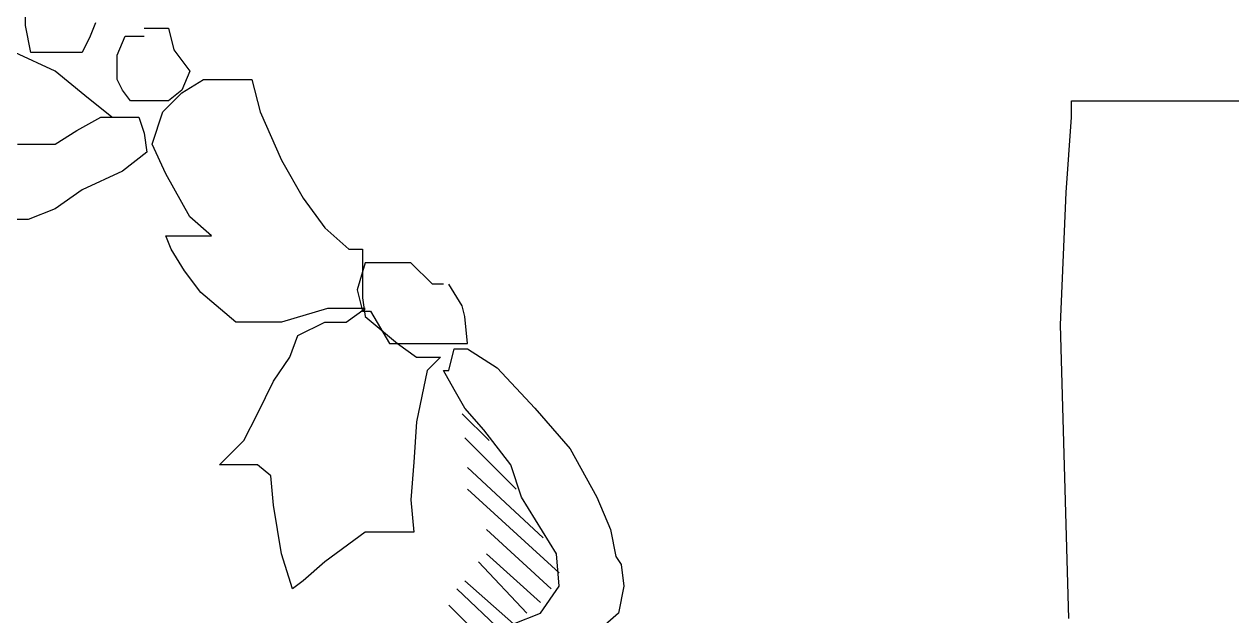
# Model space of a CAD drawing. Extents: x 730654 to 731244, y 4379381 to 4380408.
# Drawn here: x 730681.105 to 730685.585, y 4380246.23 to 4380248.425 of the extents above; entities that cross this region are included whole.
import ezdxf

# ---------------------------------------------------------------- set-up
doc = ezdxf.new("R2010")
doc.units = 0
doc.layers.get('0').update_dxf_attribs({"linetype": 'CONTINUOUS'})

msp = doc.modelspace()

# ---------------------------------------------------------------- linework, layer by layer
at = {"color": 0, "linetype": 'CONTINUOUS'}
for p, q in [((730681.11, 4380248.42), (730681.11, 4380248.51)), ((730681.11, 4380248.42), (730681.11, 4380248.51)), ((730681.13, 4380248.32), (730681.11, 4380248.42)), ((730681.13, 4380248.32), (730681.11, 4380248.42)), ((730681.37, 4380248.43), (730681.35, 4380248.38)), ((730681.37, 4380248.43), (730681.35, 4380248.38)), ((730681.55, 4380248.41), (730681.64, 4380248.41)), ((730681.55, 4380248.41), (730681.64, 4380248.41)), ((730681.64, 4380248.41), (730681.66, 4380248.33)), ((730681.64, 4380248.41), (730681.66, 4380248.33)), ((730681.35, 4380248.38), (730681.32, 4380248.32)), ((730681.35, 4380248.38), (730681.32, 4380248.32)), ((730681.45, 4380248.31), (730681.48, 4380248.38)), ((730681.45, 4380248.31), (730681.48, 4380248.38)), ((730681.48, 4380248.38), (730681.5, 4380248.38)), ((730681.48, 4380248.38), (730681.5, 4380248.38)), ((730681.5, 4380248.38), (730681.55, 4380248.38)), ((730681.5, 4380248.38), (730681.55, 4380248.38)), ((730681.22, 4380248.25), (730681.07, 4380248.32)), ((730681.22, 4380248.25), (730681.07, 4380248.32)), ((730681.19, 4380248.32), (730681.13, 4380248.32)), ((730681.19, 4380248.32), (730681.13, 4380248.32)), ((730681.27, 4380248.32), (730681.19, 4380248.32)), ((730681.27, 4380248.32), (730681.19, 4380248.32)), ((730681.32, 4380248.32), (730681.27, 4380248.32)), ((730681.32, 4380248.32), (730681.27, 4380248.32)), ((730681.66, 4380248.33), (730681.72, 4380248.25)), ((730681.66, 4380248.33), (730681.72, 4380248.25)), ((730681.45, 4380248.22), (730681.45, 4380248.31)), ((730681.45, 4380248.22), (730681.45, 4380248.31)), ((730681.33, 4380248.16), (730681.22, 4380248.25)), ((730681.33, 4380248.16), (730681.22, 4380248.25)), ((730681.72, 4380248.25), (730681.69, 4380248.18)), ((730681.72, 4380248.25), (730681.69, 4380248.18)), ((730681.47, 4380248.18), (730681.45, 4380248.22)), ((730681.47, 4380248.18), (730681.45, 4380248.22)), ((730681.69, 4380248.17), (730681.77, 4380248.22)), ((730681.69, 4380248.17), (730681.77, 4380248.22)), ((730681.77, 4380248.22), (730681.85, 4380248.22)), ((730681.77, 4380248.22), (730681.85, 4380248.22)), ((730681.85, 4380248.22), (730681.94, 4380248.22)), ((730681.85, 4380248.22), (730681.94, 4380248.22)), ((730681.94, 4380248.22), (730681.95, 4380248.22)), ((730681.94, 4380248.22), (730681.95, 4380248.22)), ((730681.95, 4380248.22), (730681.98, 4380248.1)), ((730681.95, 4380248.22), (730681.98, 4380248.1)), ((730681.43, 4380248.08), (730681.33, 4380248.16)), ((730681.43, 4380248.08), (730681.33, 4380248.16)), ((730681.5, 4380248.14), (730681.47, 4380248.18)), ((730681.5, 4380248.14), (730681.47, 4380248.18)), ((730681.62, 4380248.1), (730681.69, 4380248.17)), ((730681.62, 4380248.1), (730681.69, 4380248.17)), ((730681.69, 4380248.18), (730681.64, 4380248.14)), ((730681.69, 4380248.18), (730681.64, 4380248.14)), ((730681.55, 4380248.14), (730681.5, 4380248.14)), ((730681.55, 4380248.14), (730681.5, 4380248.14)), ((730681.64, 4380248.14), (730681.55, 4380248.14)), ((730681.64, 4380248.14), (730681.55, 4380248.14)), ((730681.58, 4380247.98), (730681.62, 4380248.1)), ((730681.58, 4380247.98), (730681.62, 4380248.1)), ((730681.98, 4380248.1), (730682.06, 4380247.92)), ((730681.98, 4380248.1), (730682.06, 4380247.92)), ((730684.99, 4380248.08), (730684.99, 4380248.14)), ((730684.99, 4380248.14), (730685.04, 4380248.14)), ((730684.99, 4380248.08), (730684.99, 4380248.14)), ((730684.99, 4380248.14), (730685.04, 4380248.14)), ((730685.04, 4380248.14), (730685.2, 4380248.14)), ((730685.04, 4380248.14), (730685.2, 4380248.14)), ((730685.2, 4380248.14), (730687.6, 4380248.14)), ((730685.2, 4380248.14), (730687.6, 4380248.14)), ((730681.3, 4380248.03), (730681.39, 4380248.08)), ((730681.3, 4380248.03), (730681.39, 4380248.08)), ((730681.39, 4380248.08), (730681.46, 4380248.08)), ((730681.39, 4380248.08), (730681.46, 4380248.08)), ((730681.46, 4380248.08), (730681.53, 4380248.08)), ((730681.46, 4380248.08), (730681.53, 4380248.08)), ((730681.53, 4380248.08), (730681.55, 4380248.02)), ((730681.53, 4380248.08), (730681.55, 4380248.02)), ((730684.97, 4380247.8), (730684.99, 4380248.08)), ((730684.97, 4380247.8), (730684.99, 4380248.08)), ((730681.22, 4380247.98), (730681.3, 4380248.03)), ((730681.22, 4380247.98), (730681.3, 4380248.03)), ((730681.55, 4380248.02), (730681.56, 4380247.95)), ((730681.55, 4380248.02), (730681.56, 4380247.95)), ((730681.08, 4380247.98), (730681.22, 4380247.98)), ((730681.08, 4380247.98), (730681.22, 4380247.98)), ((730681.63, 4380247.87), (730681.58, 4380247.98)), ((730681.63, 4380247.87), (730681.58, 4380247.98)), ((730681.56, 4380247.95), (730681.47, 4380247.88)), ((730681.56, 4380247.95), (730681.47, 4380247.88)), ((730682.06, 4380247.92), (730682.14, 4380247.78)), ((730682.06, 4380247.92), (730682.14, 4380247.78)), ((730681.47, 4380247.88), (730681.32, 4380247.81)), ((730681.47, 4380247.88), (730681.32, 4380247.81)), ((730681.72, 4380247.71), (730681.63, 4380247.87)), ((730681.72, 4380247.71), (730681.63, 4380247.87)), ((730681.32, 4380247.81), (730681.22, 4380247.74)), ((730681.32, 4380247.81), (730681.22, 4380247.74)), ((730684.95, 4380247.31), (730684.97, 4380247.8)), ((730684.95, 4380247.31), (730684.97, 4380247.8)), ((730681.22, 4380247.74), (730681.12, 4380247.7)), ((730681.22, 4380247.74), (730681.12, 4380247.7)), ((730682.14, 4380247.78), (730682.22, 4380247.67)), ((730682.14, 4380247.78), (730682.22, 4380247.67)), ((730681.12, 4380247.7), (730681.05, 4380247.7)), ((730681.12, 4380247.7), (730681.05, 4380247.7)), ((730681.8, 4380247.64), (730681.72, 4380247.71)), ((730681.8, 4380247.64), (730681.72, 4380247.71)), ((730682.22, 4380247.67), (730682.31, 4380247.59)), ((730682.22, 4380247.67), (730682.31, 4380247.59)), ((730681.65, 4380247.59), (730681.63, 4380247.64)), ((730681.63, 4380247.64), (730681.71, 4380247.64)), ((730681.65, 4380247.59), (730681.63, 4380247.64)), ((730681.63, 4380247.64), (730681.71, 4380247.64)), ((730681.71, 4380247.64), (730681.8, 4380247.64)), ((730681.71, 4380247.64), (730681.8, 4380247.64)), ((730681.7, 4380247.51), (730681.65, 4380247.59)), ((730681.7, 4380247.51), (730681.65, 4380247.59)), ((730682.31, 4380247.59), (730682.36, 4380247.59)), ((730682.31, 4380247.59), (730682.36, 4380247.59)), ((730682.36, 4380247.59), (730682.36, 4380247.51)), ((730682.36, 4380247.59), (730682.36, 4380247.51)), ((730682.37, 4380247.54), (730682.34, 4380247.44)), ((730682.37, 4380247.54), (730682.34, 4380247.44)), ((730682.44, 4380247.54), (730682.37, 4380247.54)), ((730682.44, 4380247.54), (730682.37, 4380247.54)), ((730682.54, 4380247.54), (730682.44, 4380247.54)), ((730682.54, 4380247.54), (730682.44, 4380247.54)), ((730682.62, 4380247.46), (730682.54, 4380247.54)), ((730682.62, 4380247.46), (730682.54, 4380247.54)), ((730681.76, 4380247.43), (730681.7, 4380247.51)), ((730681.76, 4380247.43), (730681.7, 4380247.51)), ((730682.36, 4380247.51), (730682.36, 4380247.41)), ((730682.36, 4380247.51), (730682.36, 4380247.41)), ((730681.89, 4380247.32), (730681.76, 4380247.43)), ((730681.89, 4380247.32), (730681.76, 4380247.43)), ((730682.34, 4380247.44), (730682.36, 4380247.36)), ((730682.34, 4380247.44), (730682.36, 4380247.36)), ((730682.66, 4380247.46), (730682.62, 4380247.46)), ((730682.66, 4380247.46), (730682.62, 4380247.46)), ((730682.73, 4380247.38), (730682.68, 4380247.46)), ((730682.73, 4380247.38), (730682.68, 4380247.46)), ((730682.36, 4380247.41), (730682.37, 4380247.34)), ((730682.36, 4380247.41), (730682.37, 4380247.34)), ((730682.74, 4380247.34), (730682.73, 4380247.38)), ((730682.74, 4380247.34), (730682.73, 4380247.38)), ((730682.23, 4380247.37), (730682.06, 4380247.32)), ((730682.23, 4380247.37), (730682.06, 4380247.32)), ((730682.37, 4380247.37), (730682.23, 4380247.37)), ((730682.37, 4380247.37), (730682.23, 4380247.37)), ((730682.3, 4380247.32), (730682.37, 4380247.37)), ((730682.3, 4380247.32), (730682.37, 4380247.37)), ((730682.36, 4380247.36), (730682.39, 4380247.36)), ((730682.36, 4380247.36), (730682.39, 4380247.36)), ((730682.37, 4380247.34), (730682.49, 4380247.24)), ((730682.37, 4380247.34), (730682.49, 4380247.24)), ((730682.39, 4380247.36), (730682.46, 4380247.24)), ((730682.39, 4380247.36), (730682.46, 4380247.24)), ((730682.75, 4380247.24), (730682.74, 4380247.34)), ((730682.75, 4380247.24), (730682.74, 4380247.34)), ((730682.06, 4380247.32), (730681.89, 4380247.32)), ((730682.06, 4380247.32), (730681.89, 4380247.32)), ((730682.12, 4380247.27), (730682.22, 4380247.32)), ((730682.12, 4380247.27), (730682.22, 4380247.32)), ((730682.22, 4380247.32), (730682.3, 4380247.32)), ((730682.22, 4380247.32), (730682.3, 4380247.32)), ((730684.98, 4380246.22), (730684.95, 4380247.31)), ((730684.98, 4380246.22), (730684.95, 4380247.31)), ((730682.09, 4380247.19), (730682.12, 4380247.27)), ((730682.09, 4380247.19), (730682.12, 4380247.27)), ((730682.46, 4380247.24), (730682.54, 4380247.24)), ((730682.46, 4380247.24), (730682.54, 4380247.24)), ((730682.49, 4380247.24), (730682.56, 4380247.19)), ((730682.49, 4380247.24), (730682.56, 4380247.19)), ((730682.54, 4380247.24), (730682.59, 4380247.24)), ((730682.54, 4380247.24), (730682.59, 4380247.24)), ((730682.59, 4380247.24), (730682.64, 4380247.24)), ((730682.59, 4380247.24), (730682.64, 4380247.24)), ((730682.64, 4380247.24), (730682.68, 4380247.24)), ((730682.64, 4380247.24), (730682.68, 4380247.24)), ((730682.68, 4380247.24), (730682.73, 4380247.24)), ((730682.68, 4380247.24), (730682.73, 4380247.24)), ((730682.68, 4380247.14), (730682.7, 4380247.22)), ((730682.68, 4380247.14), (730682.7, 4380247.22)), ((730682.7, 4380247.22), (730682.75, 4380247.22)), ((730682.7, 4380247.22), (730682.75, 4380247.22)), ((730682.73, 4380247.24), (730682.75, 4380247.24)), ((730682.73, 4380247.24), (730682.75, 4380247.24)), ((730682.75, 4380247.22), (730682.86, 4380247.15)), ((730682.75, 4380247.22), (730682.86, 4380247.15)), ((730682.03, 4380247.1), (730682.09, 4380247.19)), ((730682.03, 4380247.1), (730682.09, 4380247.19)), ((730682.56, 4380247.19), (730682.62, 4380247.19)), ((730682.56, 4380247.19), (730682.62, 4380247.19)), ((730682.65, 4380247.19), (730682.6, 4380247.14)), ((730682.65, 4380247.19), (730682.6, 4380247.14)), ((730682.62, 4380247.19), (730682.65, 4380247.19)), ((730682.62, 4380247.19), (730682.65, 4380247.19)), ((730682.6, 4380247.14), (730682.56, 4380246.95)), ((730682.6, 4380247.14), (730682.56, 4380246.95)), ((730682.7, 4380247.07), (730682.66, 4380247.14)), ((730682.66, 4380247.14), (730682.68, 4380247.14)), ((730682.7, 4380247.07), (730682.66, 4380247.14)), ((730682.66, 4380247.14), (730682.68, 4380247.14)), ((730682.86, 4380247.15), (730683, 4380247)), ((730682.86, 4380247.15), (730683, 4380247)), ((730681.97, 4380246.98), (730682.03, 4380247.1)), ((730681.97, 4380246.98), (730682.03, 4380247.1)), ((730682.74, 4380247), (730682.7, 4380247.07)), ((730682.74, 4380247), (730682.7, 4380247.07)), ((730681.92, 4380246.88), (730681.97, 4380246.98)), ((730681.92, 4380246.88), (730681.97, 4380246.98)), ((730682.73, 4380246.98), (730682.83, 4380246.88)), ((730682.73, 4380246.98), (730682.83, 4380246.88)), ((730682.81, 4380246.92), (730682.74, 4380247)), ((730682.81, 4380246.92), (730682.74, 4380247)), ((730683, 4380247), (730683.13, 4380246.85)), ((730683, 4380247), (730683.13, 4380246.85)), ((730682.56, 4380246.95), (730682.55, 4380246.8)), ((730682.56, 4380246.95), (730682.55, 4380246.8)), ((730682.93, 4380246.7), (730682.74, 4380246.89)), ((730682.93, 4380246.7), (730682.74, 4380246.89)), ((730682.91, 4380246.79), (730682.81, 4380246.92)), ((730682.91, 4380246.79), (730682.81, 4380246.92)), ((730681.83, 4380246.79), (730681.92, 4380246.88)), ((730681.83, 4380246.79), (730681.92, 4380246.88)), ((730683.13, 4380246.85), (730683.23, 4380246.67)), ((730683.13, 4380246.85), (730683.23, 4380246.67)), ((730682.55, 4380246.8), (730682.54, 4380246.66)), ((730682.55, 4380246.8), (730682.54, 4380246.66)), ((730681.9, 4380246.79), (730681.83, 4380246.79)), ((730681.9, 4380246.79), (730681.83, 4380246.79)), ((730681.97, 4380246.79), (730681.9, 4380246.79)), ((730681.97, 4380246.79), (730681.9, 4380246.79)), ((730682.02, 4380246.75), (730681.97, 4380246.79)), ((730682.02, 4380246.75), (730681.97, 4380246.79)), ((730682.75, 4380246.78), (730683.03, 4380246.52)), ((730682.75, 4380246.78), (730683.03, 4380246.52)), ((730682.95, 4380246.67), (730682.91, 4380246.79)), ((730682.95, 4380246.67), (730682.91, 4380246.79)), ((730682.03, 4380246.64), (730682.02, 4380246.75)), ((730682.03, 4380246.64), (730682.02, 4380246.75)), ((730683.09, 4380246.39), (730682.75, 4380246.7)), ((730683.09, 4380246.39), (730682.75, 4380246.7)), ((730683.08, 4380246.46), (730682.95, 4380246.67)), ((730683.08, 4380246.46), (730682.95, 4380246.67)), ((730683.23, 4380246.67), (730683.28, 4380246.55)), ((730683.23, 4380246.67), (730683.28, 4380246.55)), ((730682.06, 4380246.46), (730682.03, 4380246.64)), ((730682.06, 4380246.46), (730682.03, 4380246.64)), ((730682.54, 4380246.66), (730682.55, 4380246.54)), ((730682.54, 4380246.66), (730682.55, 4380246.54)), ((730682.37, 4380246.54), (730682.22, 4380246.43)), ((730682.37, 4380246.54), (730682.22, 4380246.43)), ((730682.42, 4380246.54), (730682.37, 4380246.54)), ((730682.42, 4380246.54), (730682.37, 4380246.54)), ((730682.49, 4380246.54), (730682.42, 4380246.54)), ((730682.49, 4380246.54), (730682.42, 4380246.54)), ((730682.55, 4380246.54), (730682.49, 4380246.54)), ((730682.55, 4380246.54), (730682.49, 4380246.54)), ((730682.82, 4380246.55), (730683.06, 4380246.33)), ((730682.82, 4380246.55), (730683.06, 4380246.33)), ((730683.28, 4380246.55), (730683.3, 4380246.45)), ((730683.28, 4380246.55), (730683.3, 4380246.45)), ((730682.1, 4380246.33), (730682.06, 4380246.46)), ((730682.1, 4380246.33), (730682.06, 4380246.46)), ((730683.02, 4380246.28), (730682.82, 4380246.46)), ((730683.02, 4380246.28), (730682.82, 4380246.46)), ((730683.09, 4380246.34), (730683.08, 4380246.46)), ((730683.09, 4380246.34), (730683.08, 4380246.46)), ((730683.3, 4380246.45), (730683.32, 4380246.42)), ((730683.3, 4380246.45), (730683.32, 4380246.42)), ((730682.22, 4380246.43), (730682.14, 4380246.36)), ((730682.22, 4380246.43), (730682.14, 4380246.36)), ((730682.79, 4380246.43), (730682.97, 4380246.24)), ((730682.79, 4380246.43), (730682.97, 4380246.24)), ((730683.32, 4380246.42), (730683.33, 4380246.34)), ((730683.32, 4380246.42), (730683.33, 4380246.34)), ((730682.14, 4380246.36), (730682.1, 4380246.33)), ((730682.14, 4380246.36), (730682.1, 4380246.33)), ((730682.92, 4380246.2), (730682.74, 4380246.36)), ((730682.92, 4380246.2), (730682.74, 4380246.36)), ((730682.71, 4380246.33), (730682.88, 4380246.17)), ((730682.71, 4380246.33), (730682.88, 4380246.17)), ((730683.02, 4380246.24), (730683.09, 4380246.34)), ((730683.02, 4380246.24), (730683.09, 4380246.34)), ((730683.33, 4380246.34), (730683.31, 4380246.24)), ((730683.33, 4380246.34), (730683.31, 4380246.24)), ((730682.82, 4380246.13), (730682.68, 4380246.27)), ((730682.82, 4380246.13), (730682.68, 4380246.27)), ((730682.92, 4380246.2), (730683.02, 4380246.24)), ((730682.92, 4380246.2), (730683.02, 4380246.24)), ((730683.31, 4380246.24), (730683.23, 4380246.17)), ((730683.31, 4380246.24), (730683.23, 4380246.17))]:
    msp.add_line(p, q, dxfattribs=at)

# ---------------------------------------------------------------- meshes
mesh = msp.add_polyface(dxfattribs=at)
corners = [(730654.5, 4379381), (730654.5, 4379381), (730654.5, 4379571.9618), (730962.5, 4379381), (730654.5, 4379746.4935), (731244, 4379381), (730654.5, 4380407.5), (731244, 4380042.0065), (731244, 4380407.5)]
mesh.append_faces([[corners[k] for k in face] for face in [(0, 1, 3, 2), (2, 3, 5, 4), (4, 5, 7, 6), (6, 7, 8, 8)]], dxfattribs={"vtx0": -1, "vtx2": -1, "color": 0})
mesh = msp.add_polyface(dxfattribs=at)
corners = [(730664.5, 4380221), (730664.5, 4380221), (730664.5, 4380395.2713), (730945.58, 4380221), (730664.5, 4380401.5), (730945.58, 4380227.2287), (730945.58, 4380401.5)]
mesh.append_faces([[corners[k] for k in face] for face in [(0, 1, 3, 2), (2, 3, 5, 4), (4, 5, 6, 6)]], dxfattribs={"vtx0": -1, "vtx2": -1, "color": 0})

doc.saveas('drawing.dxf')
